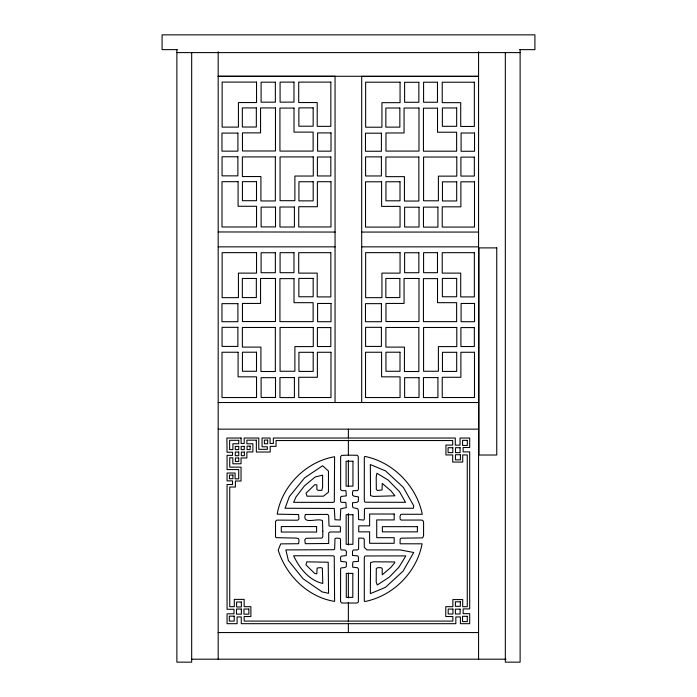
<?xml version="1.0" encoding="UTF-8"?>
<svg xmlns="http://www.w3.org/2000/svg" width="697" height="697" viewBox="0 0 697 697"><rect width="100%" height="100%" fill="white"/><g stroke="black" fill="none" stroke-linecap="round" stroke-linejoin="round"><path stroke-width="1.05" d="M177.299 49.644L162.087 49.644L162.087 34.85L534.913 34.85L534.913 49.644L519.701 49.644M176.881 52.606L520.119 52.606M218.178 76.278L478.569 76.278M218.178 76.295L335.048 76.295M361.691 76.4L478.551 76.4M218.178 231.962L335.057 232.057M361.691 232.066L478.569 232.066M218.178 246.851L335.057 246.851M361.691 246.851L478.569 246.86M218.178 402.517L478.569 402.517M218.178 429.152L478.569 429.152M218.178 632.562L478.569 632.562M191.762 659.188L506.039 659.188M520.119 49.644L520.119 662.15L505.325 662.15L505.325 52.606M478.569 51.778L478.569 659.188M361.691 76.278L361.691 402.517M348.369 429.152L348.369 437.803M348.369 439.973L348.369 455.115M348.369 460.525L348.369 486.497M348.369 513.541L348.369 544.923M348.369 573.056L348.369 597.939M348.369 602.269L348.369 621.741M348.369 623.902L348.369 632.562M335.057 76.278L335.057 402.517M218.178 51.778L218.178 659.188M191.675 52.606L191.675 662.15L176.881 662.15L176.881 49.644M275.515 524.318L275.515 536.707L276.056 537.657L296.321 538.084L298.647 538.711L299.039 541.046L298.569 543.721L280.691 543.878L278.216 550.151C286.136 575.487 307.926 597.163 334.595 601.398L334.246 556.284L333.175 555.788L293.655 555.762C299.205 567.933 309.189 580.488 322.798 583.467L322.354 568.107L320.576 567.593L317.135 568.038L316.769 573.797L314.73 573.474L305.939 564.892L306.811 561.834L328.209 562.244L328.557 593.339L322.023 591.849L303.09 578.78L288.375 560.519L285.857 549.924L334.02 549.715L334.647 548.922L334.978 538.633L336.25 538.101L339.97 538.406L340.537 539.487L340.528 547.772L341.086 549.924L345.224 550.02L346.444 551.536L346.235 555.596L341.086 556.197L340.45 557.827L340.816 561.39L346.322 562.026L346.444 562.993L346.296 566.731L344.797 567.532L341.103 567.916L340.615 568.604L340.528 601.424L341.495 602.931L343.56 603.044L357.03 603.027L358.371 602.077L358.467 569.109L357.605 567.715L352.682 567.192L352.682 563.307L353.118 561.756L358.45 561.399L358.458 557.051L357.7 555.84L352.525 555.465L352.508 551.318L353.292 549.994L357.247 549.942L358.563 549.192L358.737 538.058L363.546 538.232L364.235 539.269L364.313 547.433L366.953 549.916L400.183 549.916L413.713 552.494L403.058 571.157L385.424 587.362L370.342 593.661L370.56 562.566L373.47 561.808L394.659 561.956L394.824 562.627L390.947 567.323L382.244 574.833L382.217 568.525L381.198 567.707L377.905 567.646L376.302 568.438L376.197 582.082L377.286 584.992L389.292 577.142L398.954 567.158L405.837 555.892L365.237 555.962L364.47 556.807L364.278 559.133L364.313 600.936L364.758 601.563C393.152 596.005 416.754 572.263 422.103 543.817L400.078 543.782L400.148 538.99L401.071 538.189L422.556 537.875L423.558 535.871L423.593 522.759L423.34 521.129L422.417 520.267L420.718 520.058L401.15 520.067L400.13 519.047L400.034 516.277L400.801 514.438L401.951 514.255L422.295 514.281C416.466 485.975 393.352 462.207 364.914 456.422L364.322 457.162L364.287 499.165L364.461 501.413L365.184 502.215L405.523 502.31L399.555 491.76L388.029 479.928L376.911 473.254L376.206 477.149L376.328 489.268L377.356 490.514L382.087 489.886L382.235 483.413L391.061 490.958L394.929 495.802L373.409 496.412L370.543 495.611L370.342 464.55L385.607 470.937L403.284 487.29L413.765 505.909L413.373 508.252L365.367 508.322L364.479 508.932L364.331 518.89L363.738 520.067L358.641 519.622L358.371 510.108L357.517 508.679L353.03 507.686L352.508 505.935L352.534 502.737L356.812 502.371L358.363 501.291L358.441 496.891L354.093 496.203L352.569 495.201L352.525 492.274L352.926 490.705L357.57 490.583L358.45 489.329L358.249 456.317L357.178 455.272L348.317 455.158L341.591 455.402L340.633 456.587L340.633 489.817L342.009 490.653L345.93 490.636L346.313 495.872L341.138 496.447L340.554 497.588L340.58 501.587L341.713 502.415L345.834 502.406L346.296 507.625L340.781 508.749L340.18 519.988L334.961 519.762L334.299 508.453L285.047 508.252L289.36 496.586L304.633 477.837L322.606 465.744L328.461 471.076L328.461 492.152L323.399 496.186L306.976 496.186L306.027 493.18L314.817 484.676L316.874 484.798L316.874 489.477L318.102 490.357L321.866 490.357L322.598 486.881L322.598 475.171L315.218 476.948L304.476 485.835L295.99 496.952L293.585 502.328L333.262 502.389L334.307 501.831L334.586 456.744C306.227 461.588 281.963 485.809 277.206 514.177L298.586 514.552L298.943 518.646L298.464 519.762L297.314 520.215L276.927 520.11L275.559 521.321L275.515 524.318M322.798 531.149L322.798 536.768L321.97 538.058L306.07 538.293L304.763 539.861L305.303 543.695L328.705 543.494L328.705 532.944L329.916 531.977L340.389 531.977L340.389 526.836L339.613 526.235L330.143 526.261L328.993 525.738L328.679 515.797L327.799 514.421L305.338 514.499C301.879 525.25 317.353 517.697 322.476 520.589L322.798 531.149M256.548 82.089L222.134 82.089L222.134 127.107L238.418 127.107L238.418 102.555L256.548 102.555L256.548 82.089M275.359 82.185L261.096 82.185L261.096 102.171L275.359 102.171L275.359 82.185M293.977 82.115L280.081 82.115L280.081 102.137L293.977 102.137L293.977 82.115M330.84 82.115L298.708 82.115L298.708 102.546L317.213 102.546L317.213 126.349L330.84 126.349L330.84 82.115M400.061 82.194L365.646 82.194L365.646 127.211L381.93 127.211L381.93 102.668L400.061 102.668L400.061 82.194M437.481 82.22L423.584 82.22L423.584 102.241L437.481 102.241L437.481 82.22M474.352 82.22L442.22 82.22L442.22 102.659L460.717 102.659L460.717 126.453L474.352 126.453L474.352 82.22M418.862 82.29L404.6 82.29L404.6 102.276L418.862 102.276L418.862 82.29M256.339 107.913L242.338 107.913L242.338 127.02L256.339 127.02L256.339 107.913M275.472 107.93L260.556 107.93L260.556 132.874L242.46 132.874L242.46 150.979L275.472 150.979L275.472 107.93M313.153 107.861L298.865 107.861L298.865 126.209L313.153 126.209L313.153 107.861M294.012 108.07L279.933 108.07L279.933 151.083L313.119 151.083L313.119 132.116L294.012 132.116L294.012 108.07M399.851 108.018L385.85 108.018L385.85 127.124L399.851 127.124L399.851 108.018M418.984 108.035L404.068 108.035L404.068 132.979L385.972 132.979L385.972 151.083L418.984 151.083L418.984 108.035M456.666 107.965L442.368 107.965L442.368 126.314L456.666 126.314L456.666 107.965M437.516 108.174L423.445 108.174L423.445 151.188L456.631 151.188L456.631 132.221L437.516 132.221L437.516 108.174M331.014 132.909L317.588 132.909L317.588 151.162L331.014 151.162L331.014 132.909M474.526 133.014L461.092 133.014L461.092 151.266L474.526 151.266L474.526 133.014M237.904 133.092L221.968 133.092L221.968 151.144L237.904 151.144L237.904 133.092M381.407 133.197L365.472 133.197L365.472 151.249L381.407 151.249L381.407 133.197M237.886 156.773L222.064 156.773L222.064 175.853L237.886 175.853L237.886 156.773M381.398 156.877L365.577 156.877L365.577 175.966L381.398 175.966L381.398 156.877M275.341 156.912L242.373 156.912L242.373 176.541L260.922 176.541L260.922 200.945L275.341 200.945L275.341 156.912M313.267 156.921L280.055 156.921L280.055 200.692L294.883 200.692L294.883 176.036L313.267 176.036L313.267 156.921M330.831 157.008L317.396 157.008L317.396 175.966L330.831 175.966L330.831 157.008M418.853 157.025L385.885 157.025L385.885 176.646L404.434 176.646L404.434 201.05L418.853 201.05L418.853 157.025M456.779 157.034L423.567 157.034L423.567 200.797L438.396 200.797L438.396 176.141L456.779 176.141L456.779 157.034M474.343 157.113L460.909 157.113L460.909 176.071L474.343 176.071L474.343 157.113M238.086 181.682L222.012 181.682L222.012 226.987L256.54 226.987L256.54 206.277L238.086 206.277L238.086 181.682M256.505 181.647L242.434 181.647L242.434 200.701L256.505 200.701L256.505 181.647M313.188 181.743L298.935 181.743L298.935 200.867L313.188 200.867L313.188 181.743M330.979 181.717L317.379 181.717L317.379 206.73L298.734 206.73L298.734 226.961L330.979 226.961L330.979 181.717M381.59 181.786L365.524 181.786L365.524 227.091L400.052 227.091L400.052 206.382L381.59 206.382L381.59 181.786M400.008 181.751L385.946 181.751L385.946 200.806L400.008 200.806L400.008 181.751M456.701 181.847L442.447 181.847L442.447 200.971L456.701 200.971L456.701 181.847M474.491 181.821L460.883 181.821L460.883 206.835L442.238 206.835L442.238 227.065L474.491 227.065L474.491 181.821M275.515 207.114L261.114 207.114L261.114 226.908L275.515 226.908L275.515 207.114M294.404 207.018L279.95 207.018L279.95 227.022L294.404 227.022L294.404 207.018M419.028 207.218L404.626 207.218L404.626 227.013L419.028 227.013L419.028 207.218M437.916 207.122L423.462 207.122L423.462 227.126L437.916 227.126L437.916 207.122M496.743 247.897L478.987 247.897L478.987 455.019L496.743 455.019L496.743 247.897M256.548 252.645L222.134 252.645L222.134 297.663L238.418 297.663L238.418 273.119L256.548 273.119L256.548 252.645M293.977 252.68L280.081 252.68L280.081 272.693L293.977 272.693L293.977 252.68M330.84 252.68L298.708 252.68L298.708 273.111L317.213 273.111L317.213 296.905L330.84 296.905L330.84 252.68M400.061 252.645L365.646 252.645L365.646 297.663L381.93 297.663L381.93 273.119L400.061 273.119L400.061 252.645M437.481 252.68L423.584 252.68L423.584 272.693L437.481 272.693L437.481 252.68M474.352 252.68L442.22 252.68L442.22 273.111L460.717 273.111L460.717 296.905L474.352 296.905L474.352 252.68M275.359 252.741L261.096 252.741L261.096 272.727L275.359 272.727L275.359 252.741M418.862 252.741L404.6 252.741L404.6 272.727L418.862 272.727L418.862 252.741M256.339 278.469L242.338 278.469L242.338 297.575L256.339 297.575L256.339 278.469M275.472 278.486L260.556 278.486L260.556 303.439L242.46 303.439L242.46 321.544L275.472 321.544L275.472 278.486M313.153 278.417L298.865 278.417L298.865 296.765L313.153 296.765L313.153 278.417M399.851 278.469L385.85 278.469L385.85 297.575L399.851 297.575L399.851 278.469M418.984 278.486L404.068 278.486L404.068 303.439L385.972 303.439L385.972 321.544L418.984 321.544L418.984 278.486M456.666 278.417L442.368 278.417L442.368 296.765L456.666 296.765L456.666 278.417M294.012 278.626L279.933 278.626L279.933 321.639L313.119 321.639L313.119 302.681L294.012 302.681L294.012 278.626M437.516 278.626L423.445 278.626L423.445 321.639L456.631 321.639L456.631 302.681L437.516 302.681L437.516 278.626M331.014 303.465L317.588 303.465L317.588 321.718L331.014 321.718L331.014 303.465M474.526 303.465L461.092 303.465L461.092 321.718L474.526 321.718L474.526 303.465M237.904 303.648L221.968 303.648L221.968 321.709L237.904 321.709L237.904 303.648M381.407 303.648L365.472 303.648L365.472 321.709L381.407 321.709L381.407 303.648M237.886 327.329L222.064 327.329L222.064 346.418L237.886 346.418L237.886 327.329M381.398 327.329L365.577 327.329L365.577 346.418L381.398 346.418L381.398 327.329M275.341 327.477L242.373 327.477L242.373 347.106L260.922 347.106L260.922 371.51L275.341 371.51L275.341 327.477M313.267 327.485L280.055 327.485L280.055 371.257L294.883 371.257L294.883 346.592L313.267 346.592L313.267 327.485M418.853 327.477L385.885 327.477L385.885 347.106L404.434 347.106L404.434 371.51L418.853 371.51L418.853 327.477M456.779 327.485L423.567 327.485L423.567 371.257L438.396 371.257L438.396 346.592L456.779 346.592L456.779 327.485M330.831 327.573L317.396 327.573L317.396 346.522L330.831 346.522L330.831 327.573M474.343 327.573L460.909 327.573L460.909 346.522L474.343 346.522L474.343 327.573M238.086 352.246L222.012 352.246L222.012 397.551L256.54 397.551L256.54 376.842L238.086 376.842L238.086 352.246M256.505 352.212L242.434 352.212L242.434 371.266L256.505 371.266L256.505 352.212M313.188 352.299L298.935 352.299L298.935 371.423L313.188 371.423L313.188 352.299M330.979 352.273L317.379 352.273L317.379 377.286L298.734 377.286L298.734 397.525L330.979 397.525L330.979 352.273M381.59 352.246L365.524 352.246L365.524 397.551L400.052 397.551L400.052 376.842L381.59 376.842L381.59 352.246M400.008 352.212L385.946 352.212L385.946 371.266L400.008 371.266L400.008 352.212M456.701 352.299L442.447 352.299L442.447 371.423L456.701 371.423L456.701 352.299M474.491 352.273L460.883 352.273L460.883 377.286L442.238 377.286L442.238 397.525L474.491 397.525L474.491 352.273M294.404 377.574L279.95 377.574L279.95 397.578L294.404 397.578L294.404 377.574M437.916 377.574L423.462 377.574L423.462 397.578L437.916 397.578L437.916 377.574M275.515 377.678L261.114 377.678L261.114 397.473L275.515 397.473L275.515 377.678M419.028 377.678L404.626 377.678L404.626 397.473L419.028 397.473L419.028 377.678M241.092 438.03L226.873 438.03L227.056 452.248L232.528 452.248L232.528 455.35L227.056 455.35L227.056 469.569L238.722 469.569L238.722 478.865L235.081 478.865L235.081 473.028L227.056 473.028L227.056 480.869L232.528 480.869L232.528 484.511L227.056 484.511L227.056 609.283L233.983 609.283L233.983 613.839L227.056 613.839L227.056 623.684L237.085 623.684L237.085 616.941L241.275 616.941L241.275 623.684L455.838 623.684L455.838 616.941L460.395 616.941L460.395 623.684L469.691 623.684L469.691 613.656L463.13 613.656L463.13 608.917L469.691 608.917L469.691 451.883L463.13 451.883L463.13 447.509L469.691 447.509L469.691 438.03L460.029 438.03L460.029 445.139L455.289 445.139L455.289 438.03L273.355 438.03L273.355 443.501L270.079 443.501L270.079 438.03L262.055 438.03L262.055 446.786L267.343 446.786L267.343 449.33L258.779 449.33L258.779 438.03L244.194 438.03L244.194 443.501L241.092 443.501L241.092 438.03M256.348 440.173L246.869 440.173L246.869 443.815L252.889 443.745L252.889 451.944L246.869 451.944L246.869 457.955L241.04 457.955L241.04 463.793L232.842 463.793L232.842 457.781L229.74 457.781L229.74 467.147L241.04 467.147L241.04 481L235.386 481L235.386 487.02L229.74 487.02L229.74 606.686L234.297 606.686L234.297 599.394L244.142 599.394L244.142 606.686L250.885 606.686L250.885 616.531L244.142 616.531L244.142 621.088L452.867 621.088L452.867 616.531L445.758 616.531L445.758 606.686L452.867 606.686L452.867 599.577L462.712 599.577L462.712 606.686L467.269 606.686L467.269 454.941L462.712 454.941L462.712 462.05L452.684 462.05L452.684 454.941L445.941 454.941L445.941 445.095L452.684 445.095L452.684 440.539L276.038 440.539L276.038 446.368L270.201 446.368L270.201 452.022L256.348 452.022L256.348 440.173M267.665 440.103L264.381 440.103L264.381 443.745L267.665 443.745L267.665 440.103M238.74 440.304L229.627 440.304L229.627 449.6L232.903 449.6L232.903 443.771L238.74 443.771L238.74 440.304M467.321 440.356L462.581 440.356L462.581 445.461L467.321 445.461L467.321 440.356M250.145 446.141L247.043 446.141L247.043 449.6L250.145 449.6L250.145 446.141M238.74 446.42L235.281 446.42L235.281 449.6L238.74 449.6L238.74 446.42M244.255 446.402L241.153 446.402L241.153 449.6L244.255 449.6L244.255 446.402M452.815 447.701L448.075 447.701L448.075 452.623L452.815 452.623L452.815 447.701M460.081 447.701L455.524 447.701L455.524 452.623L460.081 452.623L460.081 447.701M238.74 452.039L235.281 452.039L235.281 455.69L238.74 455.69L238.74 452.039M244.412 452.092L241.319 452.092L241.319 455.69L244.412 455.69L244.412 452.092M460.403 454.732L455.481 454.732L455.481 459.837L460.403 459.837L460.403 454.732M238.74 457.99L235.42 457.99L235.42 461.449L238.74 461.449L238.74 457.99M352.952 461.222L346.087 461.222L346.087 486.131L352.952 486.131L352.952 461.222M232.929 475.075L229.47 475.075L229.47 478.726L232.929 478.726L232.929 475.075M394.18 514.011L369.619 514.011L369.619 525.852L358.737 525.852L358.737 531.863L369.619 531.863L369.619 543.303L394.18 543.303L394.18 537.683L376.72 537.683L376.72 519.927L394.18 519.927L394.18 514.011M352.952 514.708L346.148 514.708L346.148 544.296L352.952 544.296L352.952 514.708M316.612 526.566L281.292 526.566L281.292 532.046L316.612 532.046L316.612 526.566M417.39 526.662L382.365 526.662L382.365 531.863L417.39 531.863L417.39 526.662M352.813 573.404L346.296 573.404L346.296 597.373L352.813 597.373L352.813 573.404M460.334 601.781L455.411 601.781L455.411 606.338L460.334 606.338L460.334 601.781M241.354 602.042L236.614 602.042L236.614 606.965L241.354 606.965L241.354 602.042M241.354 609.047L236.492 609.047L236.492 614.153L241.354 614.153L241.354 609.047M248.855 609.047L243.933 609.047L243.933 614.153L248.855 614.153L248.855 609.047M452.937 609.073L448.197 609.073L448.197 613.996L452.937 613.996L452.937 609.073M460.116 609.161L455.376 609.161L455.376 613.996L460.116 613.996L460.116 609.161M234.236 616.157L229.313 616.157L229.313 621.079L234.236 621.079L234.236 616.157M467.295 616.314L462.555 616.314L462.555 621.593L467.295 621.593L467.295 616.314"/></g></svg>
